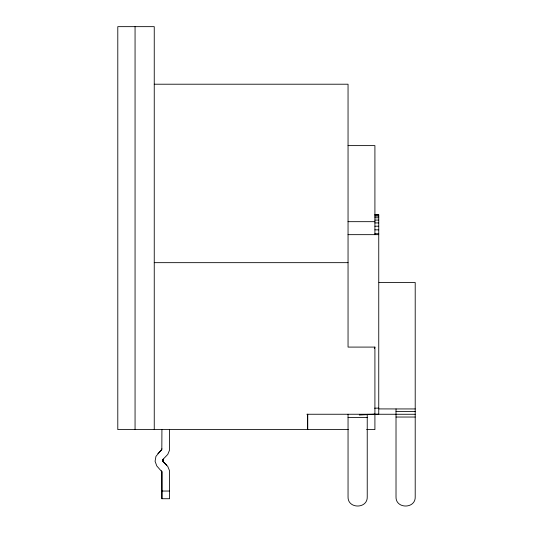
<?xml version="1.0" encoding="UTF-8"?>
<svg xmlns="http://www.w3.org/2000/svg" width="533" height="533" viewBox="0 0 533 533"><rect width="100%" height="100%" fill="white"/><g stroke="black" fill="none" stroke-linecap="round" stroke-linejoin="round"><path stroke-width="0.8" d="M169.601 429.598L169.481 450.285L167.768 454.422L163.285 459.08L162.725 460.605L163.285 461.791L167.762 466.435L169.474 470.572L169.594 498.721L161.919 498.721L161.892 471.778L156.782 465.935L155.083 461.272L155.942 456.381L161.832 449.379L161.925 429.705M157.855 453.65L161.366 450.145L161.925 448.786M374.299 348.622L374.912 347.09L348.049 347.09L348.049 84.214L154.25 84.214M161.719 449.659L161.559 449.912M162.785 459.939L163.285 459.08M359.289 415.04L374.912 414.248L415.207 414.281M367.237 414.381L374.912 414.248M374.639 408.171L378.75 408.125M348.049 145.616L374.912 145.616L374.912 234.66M374.912 214.692L378.75 214.692L378.75 414.248L306.875 414.248M374.912 215.046L378.75 215.046M374.912 216.078L378.75 216.078M374.912 217.777L378.75 217.777M374.912 220.082L378.75 220.082M348.049 221.675L374.912 221.675M374.912 222.921L378.75 222.921M374.912 226.205L378.75 226.205M374.912 229.843L378.75 229.843M374.912 233.721L378.75 233.721M348.049 234.66L378.75 234.66M154.25 262.662L348.049 262.662M379.023 282.51L415.207 282.51L415.207 496.756C415.747 509.108 395.479 509.108 396.019 496.756L396.019 408.938L378.97 408.911M396.019 408.938L415.207 408.938M396.019 411.576L415.207 411.576M396.019 417.033L415.207 417.033M348.049 417.439L367.237 417.439M348.362 429.598L117.793 429.598L117.793 26.65L154.25 26.65L154.25 429.598M366.617 429.598L374.912 429.598L374.912 347.09M161.919 491.046L169.594 491.046M163.065 461.538L163.285 461.791L162.725 460.265L162.725 460.605L162.898 459.626L163.065 461.538L166.782 465.296M161.352 470.719L161.919 472.078L161.919 498.721M161.825 471.485L161.892 471.778M367.237 414.301L367.237 496.756C367.777 509.108 347.509 509.108 348.049 496.756L348.049 414.248M307.754 414.248L307.754 429.598M307.401 414.248L307.401 429.598M135.062 26.65L135.062 429.598"/></g></svg>
